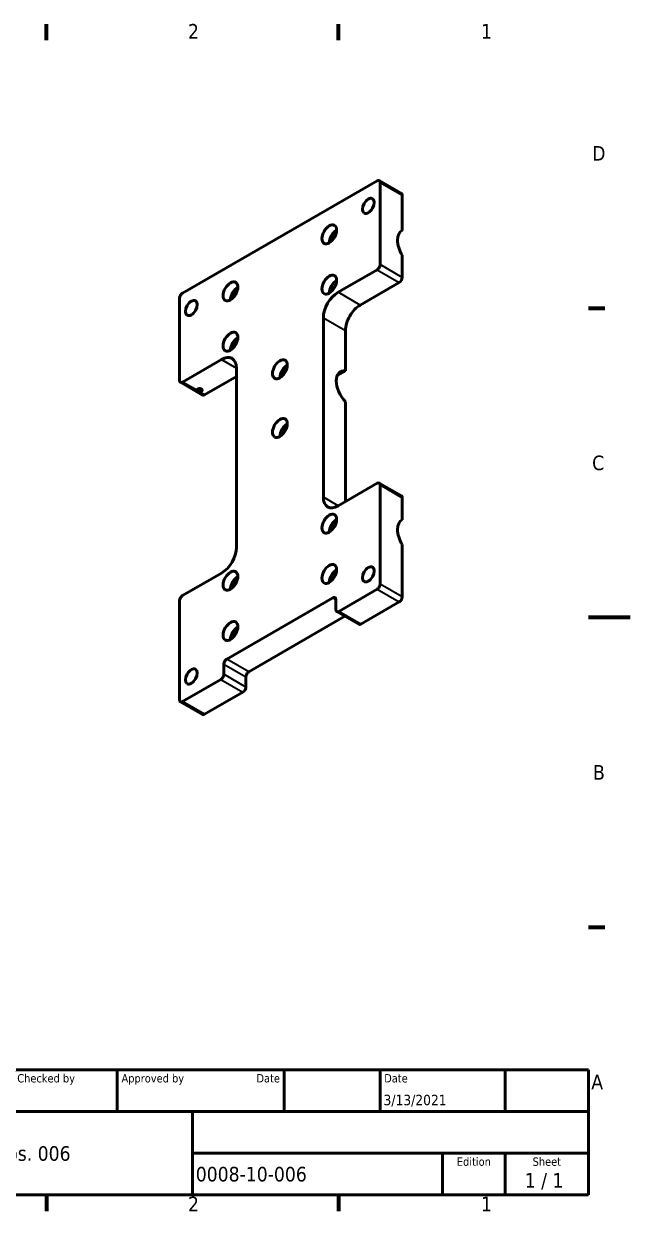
# Model space of a CAD drawing. Header units: millimetres. Extents: x 0 to 840, y 0 to 594.
# Drawn here: x 549 to 840, y 12 to 582 of the extents above; entities that cross this region are included whole.
import ezdxf
from ezdxf.enums import TextEntityAlignment as Align

# ---------------------------------------------------------------- set-up
doc = ezdxf.new("R2010")
doc.units = ezdxf.units.MM
doc.header["$LTSCALE"] = 2
for name, color, linetype, lineweight in [('Border (ISO)', 7, 'Continuous', 70), ('Title (ISO)', 7, 'Continuous', 50), ('Visible (ISO)', 7, 'Continuous', 50), ('Visible Narrow (ISO)', 7, 'Continuous', 35)]:
    doc.layers.add(name, color=color, linetype=linetype, lineweight=lineweight)
doc.styles.add('Note Text (ISO)', font='tahoma.ttf')
doc.styles.add('Text Style39', font='tahoma.ttf')
doc.styles.add('Text Style41', font='tahoma.ttf')

# ---------------------------------------------------------------- blocks, each defined once
blk = doc.blocks.new('Borders Default Border')
at = {"layer": 'Border (ISO)'}
for p, q in [((280, 287), (280, 290.9)), ((350, 287), (350, 290.9)), ((410, 222.75), (413.9, 222.75)), ((410, 74.25), (413.9, 74.25)), ((280, 10), (280, 6.1)), ((350, 10), (350, 6.1))]:
    blk.add_line(p, q, dxfattribs=at)
at = {"layer": 'Border (ISO)', "flags": 128}
blk.add_lwpolyline([(420, 148.5), (410, 148.5)], dxfattribs=at)
at = {"layer": 'Border (ISO)', "char_height": 3.5, "attachment_point": 7, "style": 'Note Text (ISO)'}
for s, insert in [('2', (313.94, 287.4)), ('1', (384.21, 287.4)), ('D', (410.87, 258.13)), ('C', (410.86, 183.81)), ('B', (411.08, 109.63)), ('A', (410.66, 35.38)), ('2', (313.94, 6.1)), ('1', (384.21, 6.1))]:
    blk.add_mtext(s, dxfattribs=dict(at, insert=insert))
blk = doc.blocks.new('Title Blocks I.A.B')
at = {"layer": 'Title (ISO)'}
for p, q in [((270.07, 130), (100.07, 130)), ((100.07, 130), (100.07, 100)), ((132.07, 120), (132.07, 130)), ((157.07, 120), (157.07, 130)), ((197.07, 120), (197.07, 130)), ((220.07, 120), (220.07, 130)), ((250.07, 120), (250.07, 130)), ((270.07, 100), (270.07, 130)), ((100.07, 120), (270.07, 120)), ((175.07, 120), (175.07, 100)), ((270.07, 110), (175.07, 110)), ((235.07, 100), (235.07, 110)), ((250.07, 100), (250.07, 110)), ((100.07, 100), (270.07, 100))]:
    blk.add_line(p, q, dxfattribs=at)
at = {"layer": 'Title (ISO)', "style": 'Text Style41'}
for s, p in [('Designed by', (101.07, 129)), ('Checked by', (133.07, 129)), ('Approved by', (158.07, 129)), ('Date', (221.07, 129))]:
    blk.add_text(s, height=2, dxfattribs=at).set_placement(p, align=Align.TOP_LEFT)
blk.add_text('Date', height=2, dxfattribs=at).set_placement((196.07, 129), align=Align.TOP_RIGHT)
for s, p in [('Edition', (242.57, 109)), ('Sheet', (260.07, 109))]:
    blk.add_text(s, height=2, dxfattribs=at).set_placement(p, align=Align.TOP_CENTER)
at = {"layer": 'Title (ISO)', "style": 'Note Text (ISO)'}
blk.add_text('1 / 1 ', height=3.5, dxfattribs=at).set_placement((260.07, 103.5), align=Align.MIDDLE_CENTER)
at = {"layer": 'Title (ISO)'}
for tag, p, height, style in [('AUTHOR_001', (100.92, 121.05), 2.5, 'Text Style39'), ('CREATION_DATE_001', (220.91, 121.54), 2.5, 'Text Style39'), ('COMPANY_001', (128.18, 108.21), 3.5, 'Note Text (ISO)'), ('PART_NUMBER_001', (175.88, 103.25), 3.5, 'Note Text (ISO)')]:
    blk.add_attdef(tag, p, '', height=height, dxfattribs=dict(at, style=style))
at = {"layer": 'Title (ISO)', "style": 'Text Style39'}
for tag, p in [('CHECKED_BY', (133.07, 121)), ('ENG_APPROVED_BY', (158.07, 121))]:
    blk.add_attdef(tag, text='', height=2.5, dxfattribs=at).set_placement(p, align=Align.BOTTOM_LEFT)
blk.add_attdef('ENG_APPROVAL_DATE', text='', height=2.5, dxfattribs=at).set_placement((196.07, 121), align=Align.BOTTOM_RIGHT)
at = {"layer": 'Title (ISO)', "style": 'Note Text (ISO)'}
for tag, p in [('TITLE', (222.57, 115)), ('REVISION_NUMBER', (242.57, 103.5))]:
    blk.add_attdef(tag, text='', height=3.5, dxfattribs=at).set_placement(p, align=Align.MIDDLE_CENTER)

msp = doc.modelspace()

# ---------------------------------------------------------------- linework, layer by layer
at = {"layer": 'Visible (ISO)'}
for p, q in [((718.6183, 506.5841), (625.2802, 452.6953)), ((730.2249, 500.5594), (719.6183, 506.6832)), ((720.0325, 466.3576), (720.0325, 505.7676)), ((730.6391, 482.7157), (730.6391, 499.6439)), ((730.6391, 482.7157), (730.0966, 482.4024)), ((730.6391, 460.2339), (730.6391, 470.8483)), ((699.88, 453.0895), (718.6183, 463.9081)), ((729.2249, 457.7844), (710.4866, 446.9658)), ((623.866, 450.2459), (623.866, 410.8358)), ((692.8089, 354.7298), (692.8089, 440.8421)), ((703.4155, 434.7184), (703.4155, 415.4224)), ((625.2802, 410.0193), (644.0186, 420.8379)), ((651.0896, 416.7554), (651.0896, 330.6432)), ((651.0896, 412.6729), (635.8868, 403.8956)), ((703.4155, 415.4224), (699.4556, 413.1361)), ((634.8868, 403.7966), (624.2802, 409.9203)), ((703.4155, 400.5619), (703.4155, 352.6886)), ((718.6183, 361.4659), (699.88, 350.6473)), ((730.2249, 355.4412), (719.6183, 361.565)), ((720.0325, 313.0744), (720.0325, 360.6494)), ((730.6391, 343.9112), (730.6391, 354.5257)), ((730.6391, 343.9112), (730.0966, 343.598)), ((730.6391, 306.9507), (730.6391, 332.0439)), ((644.0186, 318.3957), (625.2802, 307.5771)), ((700.2336, 300.0105), (718.6183, 310.6249)), ((623.866, 305.1276), (623.866, 257.5527)), ((646.4934, 277.1486), (697.4051, 306.5425)), ((698.8193, 305.726), (698.8193, 300.827)), ((710.8402, 293.8868), (729.2249, 304.5012)), ((657.1, 271.0249), (703.1833, 297.631)), ((709.8402, 293.7877), (699.2336, 299.9114)), ((645.0792, 269.8001), (645.0792, 274.6991)), ((655.6858, 263.6764), (655.6858, 268.5754)), ((625.2802, 256.7362), (643.665, 267.3506)), ((634.8868, 250.5134), (624.2802, 256.6371)), ((635.8868, 250.6124), (654.2716, 261.2269))]:
    msp.add_line(p, q, dxfattribs=at)
for centre, major_axis, start_param, end_param in [((718.6183, 504.9511), (1, 1.7321), 5.49778714, 7.06858347), ((729.2249, 498.8274), (1, 1.7321), 5.49778714, 6.28318531), ((699.1729, 478.8373), (2.5, 4.3301), 0.78539816, 2.35619449), ((699.1729, 478.8373), (1.375, 2.3816), 0.99228712, 2.14930553), ((735.2353, 474.1284), (-4.875, 8.4437), 6.2275148, 7.90965214), ((718.6183, 465.5411), (-1, -1.7321), 0.78539816, 2.35619449), ((699.1729, 454.7225), (2.5, 4.3301), 0.78539816, 2.35619449), ((699.1729, 454.7225), (1.375, 2.3816), 0.99228712, 2.14930553), ((729.2249, 459.4174), (1, 1.7321), 3.92699082, 5.49778714), ((625.2802, 451.0623), (1, 1.7321), 0.78539816, 2.35619449), ((651.7967, 451.4847), (-2.5, -4.3301), 3.92699082, 5.49778714), ((651.7967, 451.4847), (-1.375, -2.3816), 4.13387978, 5.29089819), ((699.88, 444.9246), (-5, -8.6603), 3.92699082, 5.49778714), ((710.4866, 438.8008), (5, 8.6603), 0.78539816, 2.35619449), ((651.7967, 427.3699), (-2.5, -4.3301), 3.92699082, 5.49778714), ((651.7967, 427.3699), (-1.375, -2.3816), 4.13387978, 5.29089819), ((644.0186, 412.6729), (5, 8.6603), 5.49778714, 7.06858347), ((675.4848, 414.1159), (-2.5, -4.3301), 3.92699082, 5.49778714), ((675.4848, 414.1159), (-1.375, -2.3816), 4.13387978, 5.29089819), ((625.2802, 411.6523), (-1, -1.7321), 5.49778714, 7.06858347), ((705.8904, 406.5633), (-4.875, 8.4437), 5.86495592, 8.27221102), ((633.5286, 406.1777), (-1.2295, 0), 1.19560227, 6.65837937), ((635.8868, 405.5286), (-1, -1.7321), 0, 0.78539816), ((675.4848, 385.9467), (-2.5, -4.3301), 3.92699082, 5.49778714), ((675.4848, 385.9467), (-1.375, -2.3816), 4.13387978, 5.29089819), ((718.6183, 359.8329), (1, 1.7321), 5.49778714, 7.06858347), ((699.88, 358.8123), (-5, -8.6603), 5.49778714, 7.06858347), ((729.2249, 353.7092), (1, 1.7321), 5.49778714, 6.28318531), ((699.1729, 340.0329), (-2.5, -4.3301), 3.92699082, 5.49778714), ((699.1729, 340.0329), (-1.375, -2.3816), 4.13387978, 5.29089819), ((735.2353, 335.324), (-4.875, 8.4437), 6.2275148, 7.90965214), ((644.0186, 326.5607), (5, 8.6603), 3.92699082, 5.49778714), ((699.1729, 315.9181), (-2.5, -4.3301), 3.92699082, 5.49778714), ((651.7967, 312.6802), (2.5, 4.3301), 0.78539816, 2.35619449), ((651.7967, 312.6802), (1.375, 2.3816), 0.99228712, 2.14930553), ((699.1729, 315.9181), (-1.375, -2.3816), 4.13387978, 5.29089819), ((718.6183, 312.2579), (-1, -1.7321), 0.78539816, 2.35619449), ((625.2802, 305.9441), (1, 1.7321), 0.78539816, 2.35619449), ((697.4051, 304.9095), (1, 1.7321), 5.49778714, 7.06858347), ((729.2249, 306.1342), (1, 1.7321), 3.92699082, 5.49778714), ((700.2336, 301.6435), (-1, -1.7321), 5.49778714, 7.06858347), ((651.7967, 288.5655), (2.5, 4.3301), 0.78539816, 2.35619449), ((710.8402, 295.5198), (-1, -1.7321), 0, 0.78539816), ((651.7967, 288.5655), (1.375, 2.3816), 0.99228712, 2.14930553), ((646.4934, 275.5156), (-1, -1.7321), 3.92699082, 5.49778714), ((643.665, 268.9836), (-1, -1.7321), 0.78539816, 2.35619449), ((657.1, 269.3919), (1, 1.7321), 0.78539816, 2.35619449), ((654.2716, 262.8599), (1, 1.7321), 3.92699082, 5.49778714), ((625.2802, 258.3692), (-1, -1.7321), 5.49778714, 7.06858347), ((635.8868, 252.2454), (-1, -1.7321), 0, 0.78539816)]:
    msp.add_ellipse(centre, major_axis=major_axis, ratio=0.57735027, start_param=start_param, end_param=end_param, dxfattribs=at)
for centre, major_axis in [((714.3757, 494.5408), (-2, -3.4641)), ((695.6374, 480.8785), (2.5, 4.3301)), ((695.6374, 456.7638), (2.5, 4.3301)), ((648.2612, 453.5259), (-2.5, -4.3301)), ((629.5229, 445.551), (-2, -3.4641)), ((648.2612, 429.4111), (-2.5, -4.3301)), ((671.9493, 416.1571), (-2.5, -4.3301)), ((671.9493, 387.988), (-2.5, -4.3301)), ((695.6374, 342.0741), (2.5, 4.3301)), ((648.2612, 314.7215), (-2.5, -4.3301)), ((695.6374, 317.9593), (2.5, 4.3301)), ((714.3757, 317.7693), (-2, -3.4641)), ((648.2612, 290.6067), (-2.5, -4.3301)), ((629.5229, 268.7795), (-2, -3.4641))]:
    msp.add_ellipse(centre, major_axis=major_axis, ratio=0.57735027, dxfattribs=at)
msp.add_open_spline([(633.0781, 405.5172), (633.0356, 405.5269), (632.9936, 405.5383), (632.8423, 405.5855), (632.7413, 405.6305), (632.5772, 405.7253), (632.5009, 405.7827), (632.4207, 405.869), (632.4014, 405.893), (632.3847, 405.9176)], degree=3, knots=[1.1022345925, 1.1022345925, 1.1022345925, 1.1022345925, 1.1150754956, 1.1150754956, 1.149880012, 1.149880012, 1.1846845285, 1.1846845285, 1.1975254316, 1.1975254316, 1.1975254316, 1.1975254316], dxfattribs=at)
at = {"layer": 'Visible Narrow (ISO)'}
for p, q in [((720.0325, 505.7676), (730.6391, 499.6439)), ((718.6183, 463.9081), (729.2249, 457.7844)), ((730.6391, 460.2339), (720.0325, 466.3576)), ((710.4866, 446.9658), (699.88, 453.0895)), ((692.8089, 440.8421), (703.4155, 434.7184)), ((644.0186, 420.8379), (651.0896, 416.7554)), ((632.3847, 405.9176), (625.2802, 410.0193)), ((635.8868, 403.8956), (633.0781, 405.5172)), ((720.0325, 360.6494), (730.6391, 354.5257)), ((699.88, 350.6473), (692.8089, 354.7298)), ((718.6183, 310.6249), (729.2249, 304.5012)), ((730.6391, 306.9507), (720.0325, 313.0744)), ((697.4051, 306.5425), (698.8193, 305.726)), ((710.8402, 293.8868), (700.2336, 300.0105)), ((645.0792, 274.6991), (655.6858, 268.5754)), ((657.1, 271.0249), (646.4934, 277.1486)), ((655.6858, 263.6764), (645.0792, 269.8001)), ((643.665, 267.3506), (654.2716, 261.2269)), ((635.8868, 250.6124), (625.2802, 256.7362))]:
    msp.add_line(p, q, dxfattribs=at)

# ---------------------------------------------------------------- block references
at = {"xscale": 2, "yscale": 2, "zscale": 2}
msp.add_blockref('Borders Default Border', (0, 0), dxfattribs=at)
msp.add_blockref('Title Blocks I.A.B', (279.8572, -180), dxfattribs=at).add_auto_attribs({'PART_NUMBER_001': '0008-10-006', 'COMPANY_001': 'Pos. 006', 'AUTHOR_001': 'Iulian Bors', 'CREATION_DATE_001': '3/13/2021'})

doc.saveas('drawing.dxf')
